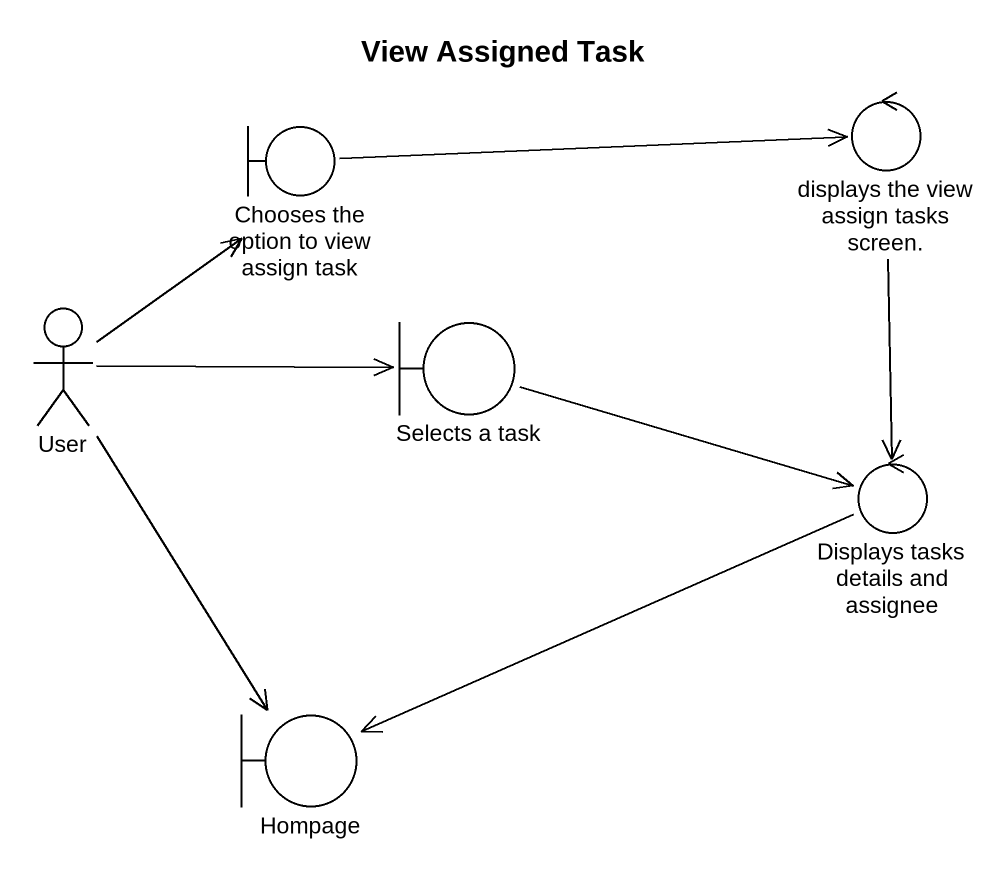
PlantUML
@startuml
title View Assigned Task
boundary "Chooses the option to view assign task" as Chooses_the_option_to_view
control "displays the view assign tasks screen." as displays_the_view_assign
actor User
boundary "Selects a task" as Selects_a_task
control "Displays tasks details and assignee" as Displays_tasks_details_and
boundary Hompage
Chooses_the_option_to_view -right-> displays_the_view_assign
displays_the_view_assign --> Displays_tasks_details_and
User -up-> Chooses_the_option_to_view
User -right-> Selects_a_task
User --> Hompage
Selects_a_task -right-> Displays_tasks_details_and
Displays_tasks_details_and -left-> Hompage
@enduml
